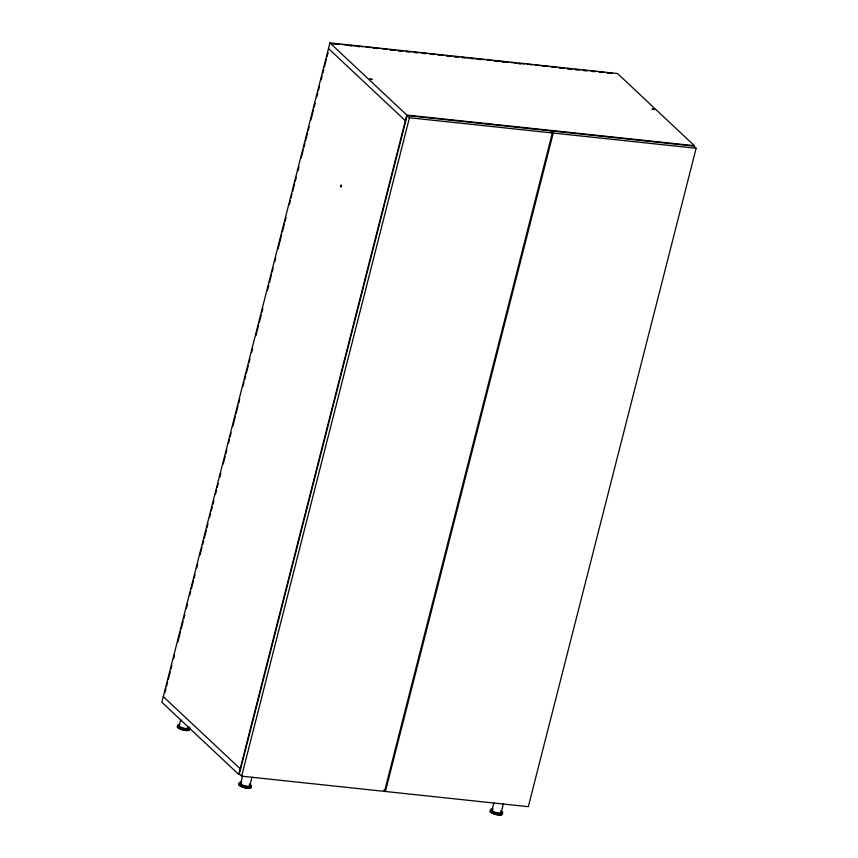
<?xml version="1.0" encoding="UTF-8"?>
<svg xmlns="http://www.w3.org/2000/svg" width="858" height="858" viewBox="0 0 858 858"><rect width="100%" height="100%" fill="white"/><g stroke="black" fill="none" stroke-linecap="round" stroke-linejoin="round"><path stroke-width="1.29" d="M329.933 42.9L161.862 702.262L238.738 774.42L406.81 115.058L329.933 42.9L617.524 73.531L694.401 145.688L406.81 115.058M164.94 692.61L165.937 688.717M166.591 686.121L167.589 682.228M168.254 679.633L170.238 671.846M170.903 669.251L171.89 665.358M173.541 658.858L174.539 654.965M177.842 641.988L180.491 631.606M181.156 629.011L183.14 621.224M183.805 618.629L184.792 614.725M186.443 608.236L187.441 604.343M189.757 595.259L190.755 591.366M191.409 588.77L193.393 580.984M194.058 578.389L195.056 574.495M196.707 567.996L197.694 564.103M200.011 555.019L201.995 547.232M202.66 544.637L203.657 540.744M204.311 538.148L206.295 530.362M206.96 527.767L207.958 523.863M209.609 517.374L210.607 513.481M211.261 510.885L212.258 506.992M212.913 504.397L213.91 500.504M215.562 494.015L216.559 490.122M217.224 487.526L218.211 483.633M219.863 477.134L220.86 473.241M223.177 464.157L225.161 456.37M225.826 453.775L226.812 449.882M228.464 443.393L229.461 439.5M230.126 436.894L231.113 433M232.765 426.512L235.414 416.13M236.079 413.535L238.063 405.748M238.728 403.153L239.714 399.26M243.029 386.272L244.015 382.378M244.68 379.783L245.678 375.89M246.332 373.294L248.316 365.508M248.981 362.913L249.978 359.019M251.63 352.531L252.617 348.627M255.931 335.65L258.58 325.268M259.234 322.672L261.229 314.886M261.883 312.291L262.88 308.397M267.514 290.219L268.833 285.028M269.498 282.432L271.482 274.646M272.147 272.05L273.134 268.157M274.785 261.658L275.783 257.765M278.099 248.681L281.735 234.406M282.4 231.81L284.384 224.024M285.049 221.428L286.036 217.524M289.35 204.547L290.336 200.654M291.001 198.059L291.999 194.165M292.653 191.57L294.637 183.784M295.302 181.188L296.3 177.295M297.951 170.796L298.938 166.902M301.255 157.818L303.249 150.032M303.904 147.437L304.901 143.543M305.555 140.948L307.55 133.162M308.204 130.566L309.202 126.662M310.853 120.174L313.502 109.792M314.167 107.196L315.154 103.303M316.806 96.815L317.803 92.921M318.468 90.326L319.455 86.433M321.106 79.933L322.104 76.04M322.769 73.445L323.756 69.552M324.421 66.956L326.405 59.17M327.07 56.574L328.056 52.681M179.161 725.654L180.695 719.637M407.142 115.583L239.318 774.002L241.624 776.168L384.513 791.387L552.337 132.958L550.032 130.802L407.142 115.583L409.448 117.75L552.337 132.958M241.624 776.168L409.448 117.75M240.669 783.386L242.514 776.168M249.85 785.66L251.995 777.23M385.414 791.484L553.249 133.054L550.943 130.899L693.832 146.107L696.138 148.273L528.313 806.692L385.414 791.484L383.88 790.036M492.009 810.156L493.854 802.927M501.19 812.429L503.335 804M333.987 43.661L339.318 44.219M341.977 44.509L347.308 45.077M349.967 45.356L355.298 45.924M357.968 46.214L363.288 46.782M365.958 47.061L371.289 47.63M373.949 47.909L379.279 48.477M381.939 48.767L387.269 49.335M389.929 49.614L395.259 50.182M397.93 50.461L403.249 51.03M405.92 51.319L411.25 51.888M413.91 52.166L419.24 52.735M421.9 53.024L427.23 53.582M429.89 53.872L435.221 54.44M437.891 54.719L443.211 55.287M447.211 55.716L451.201 56.145M453.871 56.424L459.202 56.993M461.861 57.271L468.522 57.979M471.181 58.269L484.502 59.685M487.172 59.974L492.503 60.543M495.163 60.821L508.483 62.237M511.143 62.527L516.473 63.095M519.144 63.374L524.463 63.942M527.134 64.221L532.464 64.79M535.124 65.079L540.454 65.648M543.114 65.927L548.444 66.495M551.104 66.774L556.434 67.342M559.105 67.632L564.425 68.2M567.095 68.479L572.425 69.048M575.085 69.337L580.416 69.895M583.075 70.184L588.406 70.753M591.065 71.032L596.396 71.6M599.066 71.89L604.386 72.458M607.056 72.737L612.387 73.305M333.043 43.876L335.703 44.155M349.024 45.581L351.683 45.86M357.014 46.429L359.684 46.718M373.005 48.134L375.665 48.413M390.315 49.979L392.985 50.257M398.305 50.826L400.976 51.115M406.306 51.673L408.966 51.963M414.296 52.531L416.956 52.81M422.286 53.378L424.946 53.668M430.276 54.236L432.947 54.515M438.266 55.084L440.937 55.362M446.267 55.931L448.927 56.22M454.257 56.789L456.917 57.068M462.248 57.636L464.907 57.915M470.238 58.483L472.908 58.773M478.228 59.341L480.898 59.62M494.219 61.036L496.879 61.326M502.209 61.894L504.869 62.173M518.189 63.589L520.86 63.878M542.17 66.152L544.83 66.431M551.49 67.139L554.161 67.428M559.48 67.986L562.151 68.275M567.481 68.844L570.141 69.123M575.471 69.691L578.131 69.981M583.461 70.549L586.121 70.828M591.452 71.396L594.122 71.675M599.442 72.244L602.112 72.533M607.443 73.102L610.102 73.38M553.249 133.054L696.138 148.273M328.496 48.552L405.373 120.71M163.299 696.61L240.176 768.768M246.525 787.655A4.387 1.244 14.3 0 1 244.176 787.194A4.73 1.33 14.3 0 0 246.654 787.773M243.254 786.904A4.387 1.244 14.3 0 1 242.042 786.4M246.557 787.505A4.387 1.244 14.3 0 1 244.691 787.161A4.73 1.33 14.3 0 0 246.686 787.623M243.297 786.743A4.387 1.244 14.3 0 1 242.46 786.411M243.179 786.807A4.73 1.33 14.3 0 1 242.267 786.454M243.136 786.968A4.73 1.33 14.3 0 1 241.827 786.421M240.626 785.638A4.73 1.33 14.3 0 1 240.454 785.456M249.378 784.083A6.424 1.813 14.3 0 1 249.624 786.872A6.424 1.813 14.3 0 1 240.487 784.609A6.424 1.813 14.3 0 1 241.602 782.164M250.911 786.647A6.424 1.813 14.3 0 1 244.991 787.655A6.424 1.813 14.3 0 1 238.932 783.88M239.157 783.729A6.424 1.813 14.3 0 1 239.822 783.515M250.675 787.14A6.081 1.716 14.3 0 1 245.238 787.944A6.081 1.716 14.3 0 1 238.953 784.63M249.26 784.78A4.73 1.33 14.3 0 1 248.08 786.271A4.73 1.33 14.3 0 1 242.095 784.78A4.73 1.33 14.3 0 1 241.484 782.861M497.415 814.371A4.387 1.244 14.3 0 1 495.055 813.824M493.758 813.341A4.387 1.244 14.3 0 1 493.039 812.976M492.117 812.269A4.387 1.244 14.3 0 1 491.999 812.108M496.986 814.135A4.387 1.244 14.3 0 1 495.559 813.802M493.8 813.18A4.387 1.244 14.3 0 1 493.425 813.009M497.007 814.403A4.73 1.33 14.3 0 1 494.476 813.727M493.575 813.373A4.73 1.33 14.3 0 1 492.803 812.987M491.966 812.408A4.73 1.33 14.3 0 1 491.677 812.043M497.05 814.242A4.73 1.33 14.3 0 1 495.002 813.738M493.618 813.212A4.73 1.33 14.3 0 1 493.211 813.03M492.009 812.247A4.73 1.33 14.3 0 1 491.838 812.065M500.718 810.853A6.424 1.813 14.3 0 1 500.965 813.641A6.424 1.813 14.3 0 1 491.827 811.378A6.424 1.813 14.3 0 1 492.953 808.922M502.423 813.652A6.424 1.813 14.3 0 1 495.988 814.339A6.424 1.813 14.3 0 1 490.272 810.638M490.797 810.381A6.424 1.813 14.3 0 1 491.162 810.284M502.016 813.91A6.081 1.716 14.3 0 1 496.246 814.639A6.081 1.716 14.3 0 1 490.368 811.218M500.6 811.55A4.73 1.33 14.3 0 1 499.431 813.03A4.73 1.33 14.3 0 1 493.447 811.55A4.73 1.33 14.3 0 1 492.835 809.62M186.561 729.954A4.387 1.244 14.3 0 1 183.633 729.697M180.92 728.839A4.387 1.244 14.3 0 0 182.207 729.321A4.73 1.33 14.3 0 1 181.21 728.903M186.594 729.793A4.387 1.244 14.3 0 1 184.609 729.718M182.25 729.171A4.387 1.244 14.3 0 1 181.36 728.85M187.784 729.761A4.73 1.33 14.3 0 1 187.398 729.965M186.443 730.104A4.73 1.33 14.3 0 1 183.14 729.686M182.121 729.397A4.73 1.33 14.3 0 1 180.727 728.882M179.633 728.303A4.73 1.33 14.3 0 1 179.354 728.11M178.947 727.723A4.73 1.33 14.3 0 1 178.818 727.091M187.655 729.718A4.73 1.33 14.3 0 1 187.43 729.804M186.486 729.944A4.73 1.33 14.3 0 1 184.202 729.75M178.872 727.391A4.73 1.33 14.3 0 1 178.807 727.23M189.189 727.144A6.424 1.813 14.3 0 1 187.216 729.15A6.424 1.813 14.3 0 1 178.839 726.79A6.424 1.813 14.3 0 1 179.558 724.431M189.178 728.656A6.424 1.813 14.3 0 1 183.14 729.847A6.424 1.813 14.3 0 1 177.949 725.879M189.168 729.407A6.081 1.716 14.3 0 1 182.411 729.89A6.081 1.716 14.3 0 1 178.164 726.308M187.988 727.241A4.73 1.33 14.3 0 1 183.537 728.12A4.73 1.33 14.3 0 1 179.719 725.192M340.572 185.929C341.141 189.843 342.16 182.539 340.572 185.929M370.023 78.893L372.233 79.58L370.023 78.893M652.187 108.945L654.386 109.631L652.187 108.945M179.429 727.949A4.387 1.244 14.3 0 0 179.633 728.12A4.73 1.33 14.3 0 1 179.397 727.949"/></g></svg>
